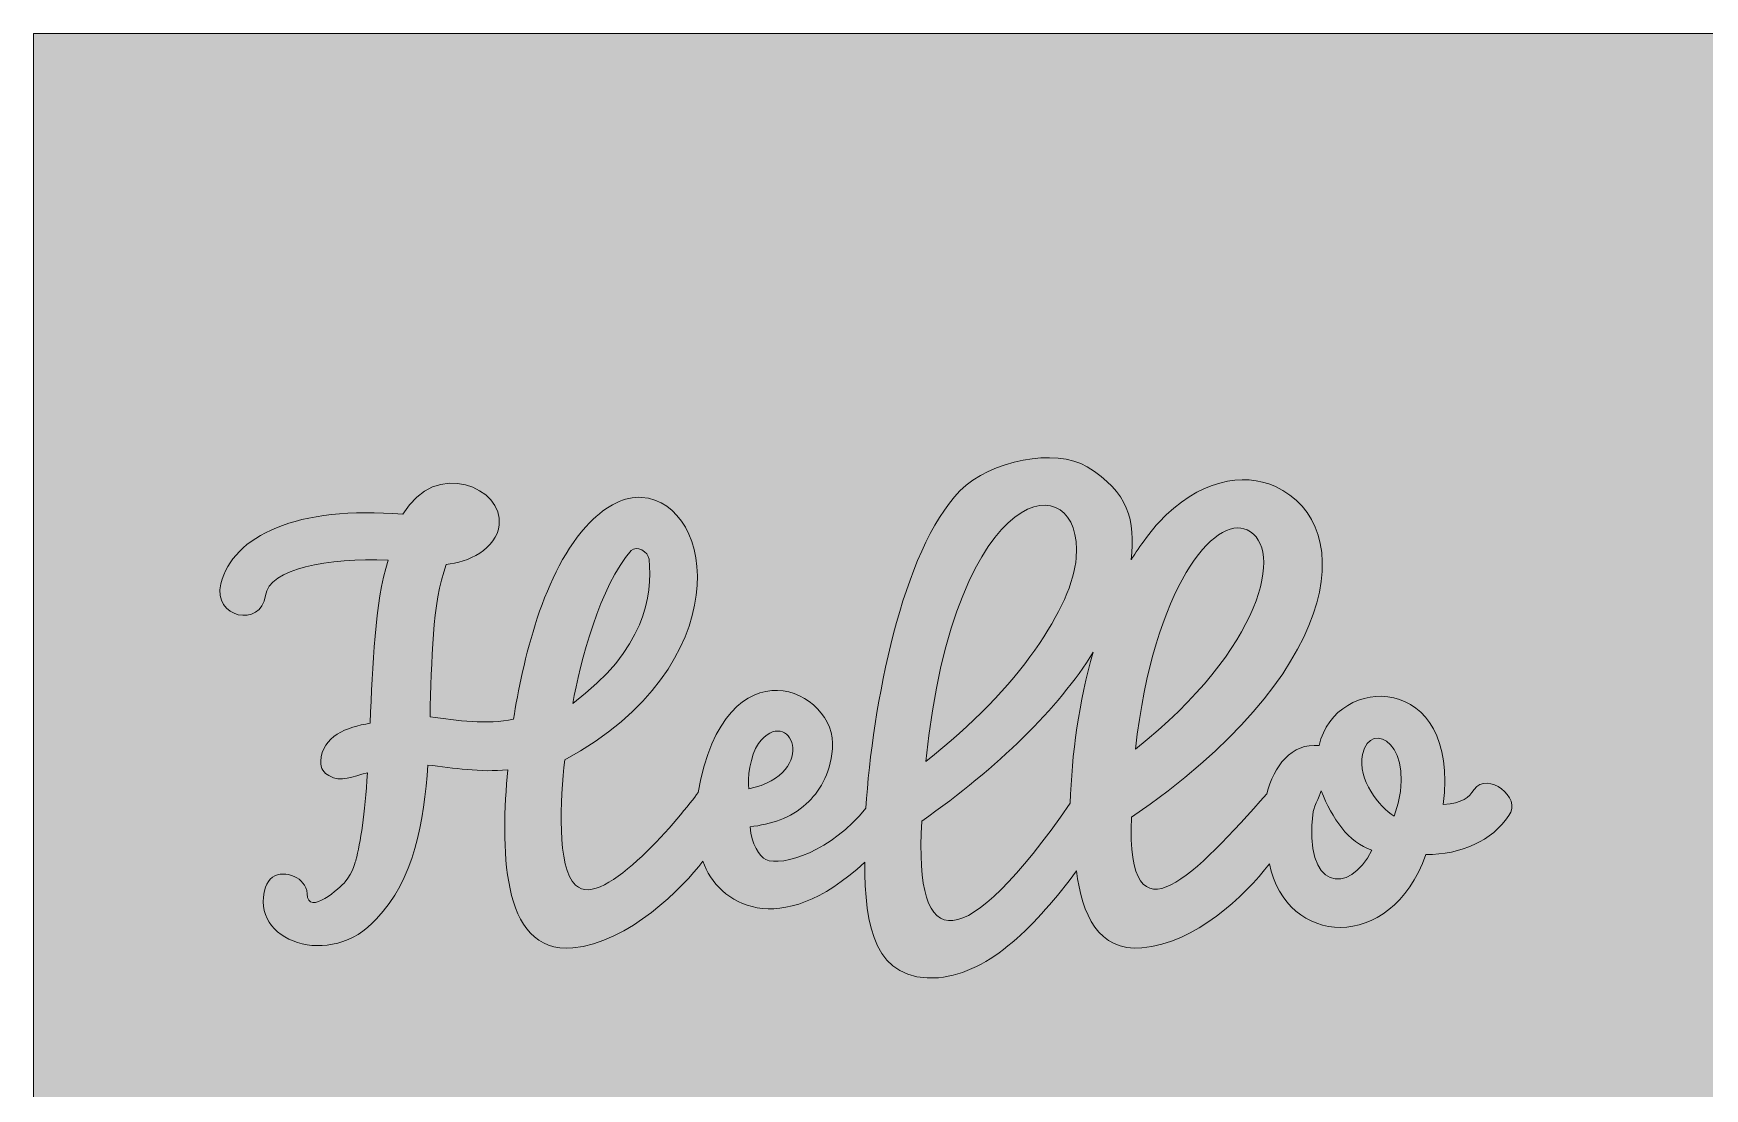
# Model space of a CAD drawing. Header units: inches. Extents: x 0 to 432, y 0 to 432.
# Drawn here: x 0 to 249.9, y 274.2 to 432 of the extents above; entities that cross this region are included whole.
import ezdxf

# ---------------------------------------------------------------- set-up
doc = ezdxf.new("R2010")
doc.units = ezdxf.units.IN
doc.header["$MEASUREMENT"] = 0
doc.layers.add('_U+0421_U+043B_U+043E_U+0439 1', color=7, linetype='Continuous')

msp = doc.modelspace()

# ---------------------------------------------------------------- hatches: boundary and pattern name
at = {"layer": '_U+0421_U+043B_U+043E_U+0439 1', "true_color": 0xe8c792}
h = msp.add_hatch(color=31, dxfattribs=at)
h.dxf.hatch_style = 2
h.paths.add_polyline_path([(0, 432), (432, 432), (432, 0), (0, 0)])
at = {"layer": '_U+0421_U+043B_U+043E_U+0439 1', "true_color": 0xc10000}
h = msp.add_hatch(color=12, dxfattribs=at)
h.dxf.hatch_style = 2
edge = h.paths.add_edge_path()
edge.add_spline(control_points=[(215.45, 318.88), (214.61, 317.72), (213.82, 316.83), (210.83, 316.63), (213.46, 336.6), (194.66, 336.33), (192.28, 325.46), (188.11, 325.89), (185.5, 322.35), (184.46, 318.25), (173.99, 306.5), (163.41, 294.83), (164.2, 314.75), (195.16, 335.75), (198.63, 358.3), (185.66, 364.25), (181.03, 366.37), (174.16, 365.25), (168.29, 358.83), (166.32, 356.67), (164.15, 353.25), (164.15, 353.25), (164.81, 359.16), (163.8, 363.41), (157.57, 367.16), (152.8, 370.04), (143.16, 368.12), (138.57, 363.58), (129.88, 354.6), (125.48, 331.49), (124.49, 316.08), (119.44, 309.75), (112.03, 307.25), (109.52, 308.42), (108.63, 308.83), (107.35, 310.75), (107.18, 313.31), (110.25, 313.7), (113.24, 314.57), (115.58, 316.74), (117.52, 318.55), (119.12, 320.91), (119.49, 325), (120.31, 333.85), (103.49, 341.58), (99.39, 318.43), (97.32, 315.53), (85.23, 300.57), (81.08, 304.58), (78.25, 307.18), (78.78, 317.52), (79.45, 323.33), (105.49, 337.41), (102.04, 361.83), (90.96, 362.59), (88.48, 362.76), (85.72, 361.42), (83.19, 358.83), (76.2, 351.65), (73.09, 337.7), (71.8, 329.4), (67.78, 328.57), (63.44, 329.21), (59.31, 329.74), (59.56, 338.3), (59.62, 346.64), (61.73, 352.56), (64.92, 352.8), (69.26, 354.91), (69.65, 358.48), (70.36, 363.89), (60.26, 368.54), (55.22, 360.06), (39.48, 361.44), (29.76, 356.81), (28.04, 349.68), (26.72, 344.57), (34.07, 343.03), (34.69, 347.89), (35.25, 351.97), (44.04, 353.59), (53.03, 353.2), (51.04, 346.66), (50.74, 337.54), (50.35, 328.8), (46.85, 328.25), (43.15, 326.86), (42.97, 323.12), (42.92, 322.03), (43.46, 321.33), (44.2, 320.98), (45.99, 319.89), (47.69, 320.84), (49.96, 321.38), (49.56, 315.12), (48.92, 311.04), (48.21, 308.3), (48.21, 308.3), (47.82, 306.54), (46.62, 305.08), (45.96, 304.28), (41.06, 299.82), (40.93, 303.3), (40.91, 303.97), (40.66, 304.49), (40.3, 304.88), (39, 306.58), (35.5, 307.02), (34.72, 304.26), (32.09, 296.22), (44.59, 291.84), (51.3, 299.57), (56.91, 305.22), (58.41, 314.2), (58.98, 322.54), (62.9, 322.13), (66.79, 321.4), (70.93, 321.85), (69.95, 310.79), (69.6, 294.3), (80.66, 295.19), (89.04, 295.93), (97.18, 304.29), (100.12, 308.17), (102.33, 301.68), (111.53, 296.15), (124.32, 308), (124.34, 298.37), (125.76, 290.06), (135.35, 290.74), (143.17, 291.46), (150.09, 298.78), (156, 306.71), (156.75, 300.24), (159.31, 294.65), (165.77, 295.19), (173.78, 295.88), (181.13, 302.94), (184.85, 307.79), (187.31, 295.49), (202.97, 294.23), (208.24, 309.16), (213.55, 309.16), (218.12, 311.19), (220.66, 315), (222.68, 317.69), (217.44, 321.64), (215.45, 318.88)], knot_values=[0, 0, 0, 0, 1, 1, 1, 2, 2, 2, 3, 3, 3, 4, 4, 4, 5, 5, 5, 6, 6, 6, 7, 7, 7, 8, 8, 8, 9, 9, 9, 10, 10, 10, 11, 11, 11, 12, 12, 12, 13, 13, 13, 14, 14, 14, 15, 15, 15, 16, 16, 16, 17, 17, 17, 18, 18, 18, 19, 19, 19, 20, 20, 20, 21, 21, 21, 22, 22, 22, 23, 23, 23, 24, 24, 24, 25, 25, 25, 26, 26, 26, 27, 27, 27, 28, 28, 28, 29, 29, 29, 30, 30, 30, 31, 31, 31, 32, 32, 32, 33, 33, 33, 34, 34, 34, 35, 35, 35, 36, 36, 36, 37, 37, 37, 38, 38, 38, 39, 39, 39, 40, 40, 40, 41, 41, 41, 42, 42, 42, 43, 43, 43, 44, 44, 44, 45, 45, 45, 46, 46, 46, 47, 47, 47, 48, 48, 48, 49, 49, 49, 49], degree=3, periodic=1)
edge = h.paths.add_edge_path()
edge.add_spline(control_points=[(181.5, 357.74), (187.14, 355.17), (183.87, 340.01), (164.8, 324.94), (167.61, 349.4), (176.68, 359.94), (181.5, 357.74)], knot_values=[0, 0, 0, 0, 1, 1, 1, 2, 2, 2, 2], degree=3, periodic=1)
edge = h.paths.add_edge_path()
edge.add_spline(control_points=[(89.4, 354.63), (90.16, 355.48), (91.97, 354.47), (92.07, 353.33), (92.57, 347.83), (91.49, 339.83), (80.66, 331.77), (81.74, 337.78), (84.75, 349.47), (89.4, 354.63)], knot_values=[0, 0, 0, 0, 1, 1, 1, 2, 2, 2, 3, 3, 3, 3], degree=3, periodic=1)
edge = h.paths.add_edge_path()
edge.add_spline(control_points=[(108.41, 325.75), (113.09, 331.89), (117.78, 321.26), (106.99, 319), (106.72, 320.33), (107.24, 324.08), (108.41, 325.75)], knot_values=[0, 0, 0, 0, 1, 1, 1, 2, 2, 2, 2], degree=3, periodic=1)
edge = h.paths.add_edge_path()
edge.add_spline(control_points=[(155.96, 353.55), (155.39, 346.44), (147.51, 334), (133.45, 323.1), (137.85, 365.9), (157.07, 367.56), (155.96, 353.55)], knot_values=[0, 0, 0, 0, 1, 1, 1, 2, 2, 2, 2], degree=3, periodic=1)
edge = h.paths.add_edge_path()
edge.add_spline(control_points=[(155.07, 316.83), (139.15, 294.02), (131.57, 293.75), (132.87, 314.17), (144.24, 322.18), (153.37, 331.07), (158.48, 339.42), (156.41, 332.12), (155.24, 324.11), (155.07, 316.83)], knot_values=[0, 0, 0, 0, 1, 1, 1, 2, 2, 2, 3, 3, 3, 3], degree=3, periodic=1)
edge = h.paths.add_edge_path()
edge.add_spline(control_points=[(191.41, 315.58), (191.56, 316.32), (192.6, 318.68), (192.6, 318.68), (194.21, 314.58), (196.64, 310.94), (200.16, 309.83), (196.82, 303), (189.82, 303.74), (191.41, 315.58)], knot_values=[0, 0, 0, 0, 1, 1, 1, 2, 2, 2, 3, 3, 3, 3], degree=3, periodic=1)
edge = h.paths.add_edge_path()
edge.add_spline(control_points=[(203.49, 314.91), (201.26, 316.27), (197.99, 320.37), (198.77, 324.14), (199.86, 329.61), (207.32, 325.58), (203.49, 314.91)], knot_values=[0, 0, 0, 0, 1, 1, 1, 2, 2, 2, 2], degree=3, periodic=1)

# ---------------------------------------------------------------- linework, layer by layer
at = {"layer": '_U+0421_U+043B_U+043E_U+0439 1', "lineweight": 0}
msp.add_lwpolyline([(0, 432), (432, 432), (432, 0), (0, 0), (0, 432)], dxfattribs=at)
for points, knots in [([(215.45, 318.88), (214.61, 317.72), (213.82, 316.83), (210.83, 316.63), (213.46, 336.6), (194.66, 336.33), (192.28, 325.46), (188.11, 325.89), (185.5, 322.35), (184.46, 318.25), (173.99, 306.5), (163.41, 294.83), (164.2, 314.75), (195.16, 335.75), (198.63, 358.3), (185.66, 364.25), (181.03, 366.37), (174.16, 365.25), (168.29, 358.83), (166.32, 356.67), (164.15, 353.25), (164.15, 353.25), (164.81, 359.16), (163.8, 363.41), (157.57, 367.16), (152.8, 370.04), (143.16, 368.12), (138.57, 363.58), (129.88, 354.6), (125.48, 331.49), (124.49, 316.08), (119.44, 309.75), (112.03, 307.25), (109.52, 308.42), (108.63, 308.83), (107.35, 310.75), (107.18, 313.31), (110.25, 313.7), (113.24, 314.57), (115.58, 316.74), (117.52, 318.55), (119.12, 320.91), (119.49, 325), (120.31, 333.85), (103.49, 341.58), (99.39, 318.43), (97.32, 315.53), (85.23, 300.57), (81.08, 304.58), (78.25, 307.18), (78.78, 317.52), (79.45, 323.33), (105.49, 337.41), (102.04, 361.83), (90.96, 362.59), (88.48, 362.76), (85.72, 361.42), (83.19, 358.83), (76.2, 351.65), (73.09, 337.7), (71.8, 329.4), (67.78, 328.57), (63.44, 329.21), (59.31, 329.74), (59.56, 338.3), (59.62, 346.64), (61.73, 352.56), (64.92, 352.8), (69.26, 354.91), (69.65, 358.48), (70.36, 363.89), (60.26, 368.54), (55.22, 360.06), (39.48, 361.44), (29.76, 356.81), (28.04, 349.68), (26.72, 344.57), (34.07, 343.03), (34.69, 347.89), (35.25, 351.97), (44.04, 353.59), (53.03, 353.2), (51.04, 346.66), (50.74, 337.54), (50.35, 328.8), (46.85, 328.25), (43.15, 326.86), (42.97, 323.12), (42.92, 322.03), (43.46, 321.33), (44.2, 320.98), (45.99, 319.89), (47.69, 320.84), (49.96, 321.38), (49.56, 315.12), (48.92, 311.04), (48.21, 308.3), (48.21, 308.3), (47.82, 306.54), (46.62, 305.08), (45.96, 304.28), (41.06, 299.82), (40.93, 303.3), (40.91, 303.97), (40.66, 304.49), (40.3, 304.88), (39, 306.58), (35.5, 307.02), (34.72, 304.26), (32.09, 296.22), (44.59, 291.84), (51.3, 299.57), (56.91, 305.22), (58.41, 314.2), (58.98, 322.54), (62.9, 322.13), (66.79, 321.4), (70.93, 321.85), (69.95, 310.79), (69.6, 294.3), (80.66, 295.19), (89.04, 295.93), (97.18, 304.29), (100.12, 308.17), (102.33, 301.68), (111.53, 296.15), (124.32, 308), (124.34, 298.37), (125.76, 290.06), (135.35, 290.74), (143.17, 291.46), (150.09, 298.78), (156, 306.71), (156.75, 300.24), (159.31, 294.65), (165.77, 295.19), (173.78, 295.88), (181.13, 302.94), (184.85, 307.79), (187.31, 295.49), (202.97, 294.23), (208.24, 309.16), (213.55, 309.16), (218.12, 311.19), (220.66, 315), (222.68, 317.69), (217.44, 321.64), (215.45, 318.88)], [0, 0, 0, 0, 1, 1, 1, 2, 2, 2, 3, 3, 3, 4, 4, 4, 5, 5, 5, 6, 6, 6, 7, 7, 7, 8, 8, 8, 9, 9, 9, 10, 10, 10, 11, 11, 11, 12, 12, 12, 13, 13, 13, 14, 14, 14, 15, 15, 15, 16, 16, 16, 17, 17, 17, 18, 18, 18, 19, 19, 19, 20, 20, 20, 21, 21, 21, 22, 22, 22, 23, 23, 23, 24, 24, 24, 25, 25, 25, 26, 26, 26, 27, 27, 27, 28, 28, 28, 29, 29, 29, 30, 30, 30, 31, 31, 31, 32, 32, 32, 33, 33, 33, 34, 34, 34, 35, 35, 35, 36, 36, 36, 37, 37, 37, 38, 38, 38, 39, 39, 39, 40, 40, 40, 41, 41, 41, 42, 42, 42, 43, 43, 43, 44, 44, 44, 45, 45, 45, 46, 46, 46, 47, 47, 47, 48, 48, 48, 49, 49, 49, 49]), ([(155.96, 353.55), (155.39, 346.44), (147.51, 334), (133.45, 323.1), (137.85, 365.9), (157.07, 367.56), (155.96, 353.55)], [0, 0, 0, 0, 1, 1, 1, 2, 2, 2, 2]), ([(181.5, 357.74), (187.14, 355.17), (183.87, 340.01), (164.8, 324.94), (167.61, 349.4), (176.68, 359.94), (181.5, 357.74)], [0, 0, 0, 0, 1, 1, 1, 2, 2, 2, 2]), ([(89.4, 354.63), (90.16, 355.48), (91.97, 354.47), (92.07, 353.33), (92.57, 347.83), (91.49, 339.83), (80.66, 331.77), (81.74, 337.78), (84.75, 349.47), (89.4, 354.63)], [0, 0, 0, 0, 1, 1, 1, 2, 2, 2, 3, 3, 3, 3]), ([(155.07, 316.83), (139.15, 294.02), (131.57, 293.75), (132.87, 314.17), (144.24, 322.18), (153.37, 331.07), (158.48, 339.42), (156.41, 332.12), (155.24, 324.11), (155.07, 316.83)], [0, 0, 0, 0, 1, 1, 1, 2, 2, 2, 3, 3, 3, 3]), ([(108.41, 325.75), (113.09, 331.89), (117.78, 321.26), (106.99, 319), (106.72, 320.33), (107.24, 324.08), (108.41, 325.75)], [0, 0, 0, 0, 1, 1, 1, 2, 2, 2, 2]), ([(203.49, 314.91), (201.26, 316.27), (197.99, 320.37), (198.77, 324.14), (199.86, 329.61), (207.32, 325.58), (203.49, 314.91)], [0, 0, 0, 0, 1, 1, 1, 2, 2, 2, 2]), ([(191.41, 315.58), (191.56, 316.32), (192.6, 318.68), (192.6, 318.68), (194.21, 314.58), (196.64, 310.94), (200.16, 309.83), (196.82, 303), (189.82, 303.74), (191.41, 315.58)], [0, 0, 0, 0, 1, 1, 1, 2, 2, 2, 3, 3, 3, 3])]:
    msp.add_open_spline(points, degree=3, knots=knots, dxfattribs=at)

doc.saveas('drawing.dxf')
